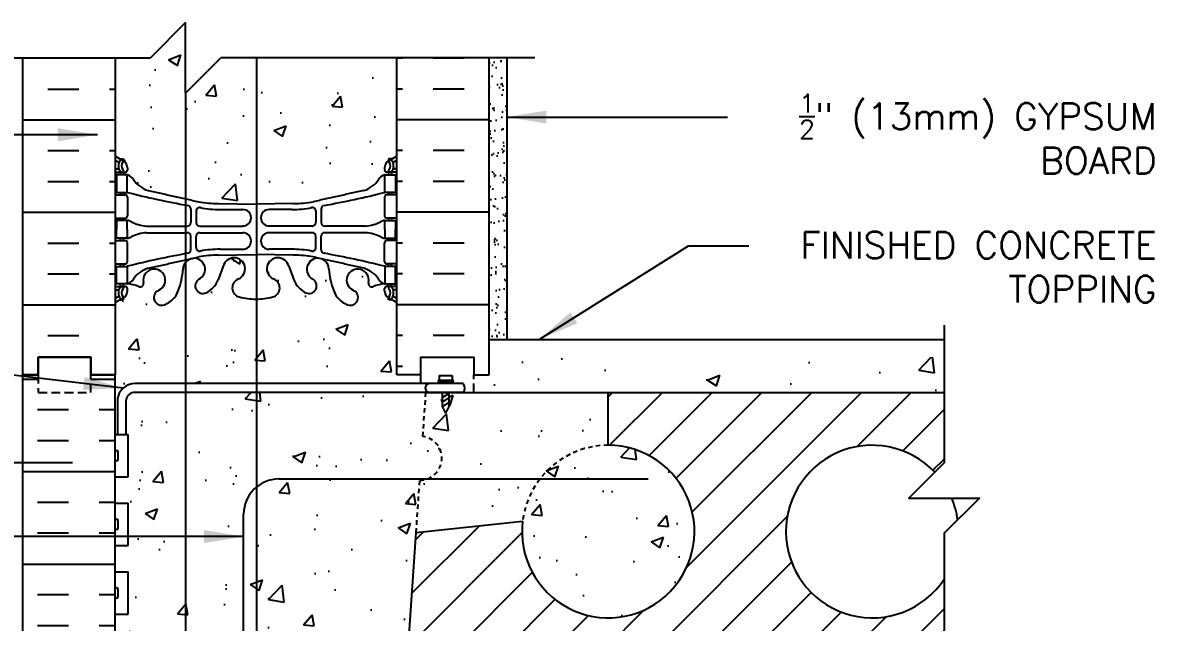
# Model space of a CAD drawing. Header units: inches. Extents: x 224.3 to 278.9, y 156 to 224.2.
# Drawn here: x 246.67 to 278.82, y 207.21 to 224.24 of the extents above; entities that cross this region are included whole.
import ezdxf

# ---------------------------------------------------------------- set-up
doc = ezdxf.new("R2010")
doc.units = ezdxf.units.IN
doc.header["$MEASUREMENT"] = 0
doc.linetypes.add('DASHED2', pattern=[0.375, 0.25, -0.125])
doc.linetypes.add('HIDDEN2', pattern=[0.1875, 0.125, -0.0625])
for name, color, linetype in [('HATCH', 12, 'Continuous'), ('Hidden2', 12, 'HIDDEN2'), ('line25', 2, 'Continuous'), ('LINE3', 3, 'Continuous'), ('LINE50', 5, 'Continuous'), ('LINE9', 9, 'Continuous'), ('TEXT', 4, 'Continuous'), ('Web_Edge', 9, 'Continuous')]:
    doc.layers.add(name, color=color, linetype=linetype)
doc.styles.add('DIM', font='romans.shx', dxfattribs={"width": 0.7})
doc.styles.add('ROMANS', font='romans.shx', dxfattribs={"height": 0.75})
doc.dimstyles.new('ext_12', dxfattribs={"dimscale": 12, "dimtxt": 0.09375, "dimasz": 0.09375, "dimexe": 0.09375, "dimexo": 0.0625, "dimgap": 0.0625, "dimtad": 1, "dimdec": 1, "dimzin": 3, "dimdsep": 46, "dimlunit": 4, "dimtxsty": 'DIM', "dimcen": 0.09, "dimdle": 0.09375, "dimclrt": 4, "dimadec": 0, "dimazin": 0, "dimtfac": 1, "dimtdec": 1, "dimtmove": 2, "dimatfit": 3, "dimfxl": 1, "dimfrac": 2, "dimtolj": 1, "dimtzin": 0, "dimarcsym": 0})
pattern_1 = [(50, (0, 0), (3.5863, -0.31376), [0.375, -4.125]), (355, (0, 0), (-0.693757, 3.76096), [0.3, -3.3]), (100.4514, (0.299, -0.026), (2.892544, 3.4472), [0.3187, -3.50571]), (46.1842, (0, 1), (5.336207, -0.827596), [0.5625, -6.1875]), (96.6356, (0.4447, 0.931), (4.67331, 4.87059), [0.47805, -5.25857]), (351.1842, (0, 1), (4.67331, 4.87059), [0.45, -4.95]), (21, (0.5, 0.75), (2.984535, -2.013094), [0.375, -4.125]), (326, (0.5, 0.75), (1.216577, 3.62575), [0.3, -3.3]), (71.4514, (0.7487, 0.5822), (4.201112, 1.612656), [0.3187, -3.50571]), (37.5, (0, 0), (0.0607993, 1.6644693), [0, -3.26, 0, -3.35, 0, -3.3125]), (7.5, (0, 0), (1.315348, 1.972059), [0, -1.91, 0, -3.185, 0, -1.2625]), (327.5, (-1.115, 0), (2.669112, -0.1127744), [0, -1.25, 0, -3.9, 0, -5.175]), (317.5, (-1.615, 0), (2.915931, 0.500525), [0, -1.625, 0, -2.59, 0, -3.675])]

msp = doc.modelspace()

# ---------------------------------------------------------------- hatches: boundary and pattern name
at = {"layer": 'HATCH'}
h = msp.add_hatch(dxfattribs=at)
h.set_pattern_fill('AR-CONC', color=256, scale=0.5)
h.set_pattern_definition(pattern_1)
edge = h.paths.add_edge_path()
edge.add_line((257.301, 220.468), (257.301, 223.242))
edge.add_line((257.301, 223.242), (252.301, 223.242))
edge.add_line((252.301, 223.242), (251.301, 222.242))
edge.add_line((251.301, 222.242), (251.301, 224.242))
edge.add_line((251.301, 224.242), (250.301, 223.242))
edge.add_line((250.301, 223.242), (249.301, 223.242))
edge.add_line((249.301, 223.242), (249.301, 220.468))
edge.add_arc((249.647, 220.829), 0.5, 226.2109, 246.4218)
edge.add_line((249.447, 220.371), (249.537, 220.371))
edge.add_line((249.537, 220.371), (249.537, 220.329))
edge.add_arc((249.397, 220.122), 0.25, 0, 55.9442, ccw=False)
edge.add_line((249.647, 220.122), (249.647, 220.055))
edge.add_arc((249.584, 220.055), 0.0625, -90, 0, ccw=False)
edge.add_line((249.584, 219.992), (249.537, 219.992))
edge.add_line((249.537, 219.992), (249.537, 219.922))
edge.add_line((249.537, 219.922), (249.642, 219.922))
edge.add_arc((249.519, 219.58), 0.364, 32.0424, 70.3387, ccw=False)
edge.add_arc((250.442, 220.191), 0.743, 214.228, 253.8107)
edge.add_spline(control_points=[(250.235, 219.477), (251.672, 219.156)], knot_values=[0, 0, 1, 1], degree=1, periodic=0)
edge.add_arc((252.229, 222.088), 2.984, 259.2546, 270.0995)
edge.add_line((252.234, 219.104), (253.301, 219.088))
edge.add_line((253.301, 219.088), (254.367, 219.104))
edge.add_arc((254.372, 222.088), 2.984, 269.9005, 280.7454)
edge.add_spline(control_points=[(254.929, 219.156), (256.366, 219.477)], knot_values=[0, 0, 1, 1], degree=1, periodic=0)
edge.add_arc((256.159, 220.191), 0.743, 286.1893, 325.772)
edge.add_arc((257.082, 219.58), 0.364, 109.6613, 147.9576, ccw=False)
edge.add_line((256.96, 219.922), (257.065, 219.922))
edge.add_line((257.065, 219.922), (257.065, 219.992))
edge.add_line((257.065, 219.992), (257.017, 219.992))
edge.add_arc((257.017, 220.055), 0.0625, 180, 270, ccw=False)
edge.add_line((256.955, 220.055), (256.955, 220.122))
edge.add_arc((257.205, 220.122), 0.25, 124.0558, 180, ccw=False)
edge.add_line((257.065, 220.329), (257.065, 220.371))
edge.add_line((257.065, 220.371), (257.155, 220.371))
edge.add_arc((256.955, 220.829), 0.5, 293.5782, 313.7891)
edge = h.paths.add_edge_path()
edge.add_arc((256.955, 189.654), 0.5, 46.2109, 66.4218)
edge.add_line((257.155, 190.112), (257.065, 190.112))
edge.add_line((257.065, 190.112), (257.065, 190.154))
edge.add_arc((257.205, 190.361), 0.25, 180, 235.9442, ccw=False)
edge.add_line((256.955, 190.361), (256.955, 190.428))
edge.add_arc((257.017, 190.428), 0.0625, 90, 180, ccw=False)
edge.add_line((257.017, 190.491), (257.065, 190.491))
edge.add_line((257.065, 190.491), (257.065, 190.561))
edge.add_line((257.065, 190.561), (256.96, 190.561))
edge.add_arc((257.082, 190.904), 0.364, 212.0424, 250.3387, ccw=False)
edge.add_arc((256.159, 190.292), 0.743, 34.228, 73.8107)
edge.add_spline(control_points=[(256.366, 191.006), (254.929, 191.327)], knot_values=[0, 0, 1, 1], degree=1, periodic=0)
edge.add_arc((254.372, 188.395), 2.984, 79.2546, 90.0995)
edge.add_line((254.367, 191.379), (253.301, 191.395))
edge.add_line((253.301, 191.395), (252.234, 191.379))
edge.add_arc((252.229, 188.395), 2.984, 89.9005, 100.7454)
edge.add_spline(control_points=[(251.672, 191.327), (250.235, 191.006)], knot_values=[0, 0, 1, 1], degree=1, periodic=0)
edge.add_arc((250.442, 190.292), 0.743, 106.1893, 145.772)
edge.add_arc((249.519, 190.904), 0.364, 289.6613, 327.9576, ccw=False)
edge.add_line((249.642, 190.561), (249.537, 190.561))
edge.add_line((249.537, 190.561), (249.537, 190.491))
edge.add_line((249.537, 190.491), (249.584, 190.491))
edge.add_arc((249.584, 190.428), 0.0625, 0, 90, ccw=False)
edge.add_line((249.647, 190.428), (249.647, 190.361))
edge.add_arc((249.397, 190.361), 0.25, 304.0558, 360, ccw=False)
edge.add_line((249.537, 190.154), (249.537, 190.112))
edge.add_line((249.537, 190.112), (249.447, 190.112))
edge.add_arc((249.647, 189.654), 0.5, 113.5782, 133.7891)
edge.add_line((249.301, 190.015), (249.301, 184.468))
edge.add_arc((249.647, 184.829), 0.5, 226.2109, 246.4218)
edge.add_line((249.447, 184.371), (249.537, 184.371))
edge.add_line((249.537, 184.371), (249.537, 184.329))
edge.add_arc((249.397, 184.122), 0.25, 0, 55.9442, ccw=False)
edge.add_line((249.647, 184.122), (249.647, 184.055))
edge.add_arc((249.584, 184.055), 0.0625, -90, 0, ccw=False)
edge.add_line((249.584, 183.992), (249.537, 183.992))
edge.add_line((249.537, 183.992), (249.537, 183.922))
edge.add_line((249.537, 183.922), (249.642, 183.922))
edge.add_arc((249.519, 183.58), 0.364, 32.0424, 70.3387, ccw=False)
edge.add_arc((250.442, 184.191), 0.743, 214.228, 253.8107)
edge.add_spline(control_points=[(250.235, 183.477), (251.672, 183.156)], knot_values=[0, 0, 1, 1], degree=1, periodic=0)
edge.add_arc((252.229, 186.088), 2.984, 259.2546, 270.0995)
edge.add_line((252.234, 183.104), (253.301, 183.088))
edge.add_line((253.301, 183.088), (254.367, 183.104))
edge.add_arc((254.372, 186.088), 2.984, 269.9005, 280.7454)
edge.add_spline(control_points=[(254.929, 183.156), (256.366, 183.477)], knot_values=[0, 0, 1, 1], degree=1, periodic=0)
edge.add_arc((256.159, 184.191), 0.743, 286.1893, 325.772)
edge.add_arc((257.082, 183.58), 0.364, 109.6613, 147.9576, ccw=False)
edge.add_line((256.96, 183.922), (257.065, 183.922))
edge.add_line((257.065, 183.922), (257.065, 183.992))
edge.add_line((257.065, 183.992), (257.017, 183.992))
edge.add_arc((257.017, 184.055), 0.0625, 180, 270, ccw=False)
edge.add_line((256.955, 184.055), (256.955, 184.122))
edge.add_arc((257.205, 184.122), 0.25, 124.0558, 180, ccw=False)
edge.add_line((257.065, 184.329), (257.065, 184.371))
edge.add_line((257.065, 184.371), (257.155, 184.371))
edge.add_arc((256.955, 184.829), 0.5, 293.5782, 313.7891)
edge.add_line((257.301, 184.468), (257.301, 190.015))
h = msp.add_hatch(dxfattribs=at)
h.set_pattern_fill('AR-SAND', color=256, scale=0.25, style=0)
h.set_pattern_definition([(37.5, (123.21122, -3.9729), (-0.01574834, 0.48170594), [0, -0.38, 0, -0.425, 0, -0.40625]), (7.5, (123.2112, -3.9729), (0.4424442, 0.7055365), [0, -0.205, 0, -0.3425, 0, -0.13125]), (327.5, (122.90372, -3.9729), (0.77853547, 0.00141476), [0, -0.125, 0, -0.45, 0, -0.5875]), (317.5, (122.9037, -3.9729), (0.7515317, 0.2194189), [0, -0.0625, 0, -0.295, 0, -0.3375])])
h.paths.add_polyline_path([(259.926, 215.242), (260.426, 215.242), (260.426, 223.242), (259.926, 223.242)])
h = msp.add_hatch(dxfattribs=at)
h.set_pattern_fill('AR-CONC', color=256, scale=0.5)
h.set_pattern_definition(pattern_1)
h.paths.add_polyline_path([(263.308, 212.242, 0.379205), (260.875, 210.087, 2.637096)])
h.paths.add_polyline_path([(263.308, 213.742), (258.784, 213.742), (258.784, 213.344), (258.691, 213.156), (258.597, 213.344), (258.597, 213.742), (258.129, 213.742), (258.042, 212.495, -0.932515), (257.955, 211.251), (257.851, 209.769), (260.875, 210.087, -0.379205), (263.308, 212.242)])
h.paths.add_polyline_path([(257.955, 211.251, 0.932515), (258.042, 212.495), (258.129, 213.742), (249.855, 213.742, 0.366745), (249.611, 213.531), (249.611, 212.547), (249.665, 212.547), (249.665, 211.347), (249.301, 211.347), (249.301, 210.597), (249.665, 210.597), (249.665, 209.397), (249.301, 209.397), (249.301, 208.647), (249.665, 208.647), (249.665, 207.447), (249.301, 207.447), (249.301, 206.697), (249.665, 206.697), (249.665, 205.815, -0.08702), (249.739, 205.742, -0.520567), (250.071, 205.742, -0.520567), (250.574, 205.742, -0.520567), (250.936, 205.742, -0.520567), (251.217, 205.701, -0.520567), (251.67, 205.701, -0.520567), (252.273, 205.701, -0.520567), (252.746, 205.701, -0.520567), (253.138, 205.701, -0.520567), (253.641, 205.701, -0.520567), (253.993, 205.701, -0.520567), (254.546, 205.701, -0.520567), (254.697, 205.701, -0.520567), (254.969, 205.701, -0.520567), (255.18, 205.742, -0.520567), (255.301, 205.742, -0.520567), (255.421, 205.742, -0.520567), (255.632, 205.701, -0.520567), (255.904, 205.701, -0.520567), (256.055, 205.701, -0.520567), (256.608, 205.701, -0.520567), (256.96, 205.701, -0.671574), (257.301, 205.742), (257.613, 205.742, -1), (257.613, 206.367), (257.851, 209.769)])
h.paths.add_polyline_path([(256.791, 204.929), (256.671, 205.129), (256.671, 205.242), (257.301, 205.242), (257.301, 205.742, 0.671574), (256.96, 205.701, 0.520567), (256.608, 205.701, 0.520567), (256.055, 205.701, 0.520567), (255.904, 205.701, 0.520567), (255.632, 205.701, 0.520567), (255.421, 205.742, 0.520567), (255.301, 205.742, 0.520567), (255.18, 205.742, 0.520567), (254.969, 205.701, 0.520567), (254.697, 205.701, 0.520567), (254.546, 205.701, 0.520567), (253.993, 205.701, 0.520567), (253.641, 205.701, 0.520567), (253.138, 205.701, 0.520567), (252.746, 205.701, 0.520567), (252.273, 205.701, 0.520567), (251.67, 205.701, 0.520567), (251.217, 205.701, 0.520567), (250.936, 205.742, 0.520567), (250.574, 205.742, 0.520567), (250.071, 205.742, 0.520567), (249.739, 205.742, 0.08702), (249.665, 205.815), (249.665, 205.617), (249.301, 205.617), (249.301, 205.242), (249.931, 205.242), (249.931, 205.129), (249.811, 204.929), (249.811, 203.46, 0.268156), (249.972, 203.312), (256.629, 203.312, 0.268138), (256.791, 203.46)])
h.paths.add_polyline_path([(257.301, 197.001), (257.222, 196.759, -0.725737), (257.116, 196.74), (257.067, 196.89), (256.941, 196.89, -0.414214), (256.891, 196.94), (256.891, 196.97), (256.791, 196.97), (256.791, 198.572, -0.380392), (256.498, 198.867, 2.087231), (256.064, 198.642, -1), (255.9, 198.234, -0.227838), (255.496, 198.658, -0.06598), (255.371, 199.267, 1.629604), (254.9, 198.965, -1.059167), (254.694, 198.584, -0.16372), (254.372, 198.937), (254.229, 199.324, 1.612474), (253.798, 198.965, -0.734872), (253.775, 198.454, -0.068475), (253.301, 198.392, -0.068475), (252.826, 198.454, -0.734872), (252.803, 198.965, 1.612474), (252.372, 199.324), (252.229, 198.937, -0.16372), (251.907, 198.584, -1.059167), (251.701, 198.965, 1.629604), (251.23, 199.267, -0.06598), (251.105, 198.658, -0.227838), (250.701, 198.234, -1), (250.537, 198.642, 2.087231), (250.104, 198.867, -0.380397), (249.811, 198.572), (249.811, 196.97), (249.711, 196.97), (249.711, 196.94, -0.414214), (249.661, 196.89), (249.534, 196.89), (249.492, 196.759, -0.725737), (249.386, 196.74), (249.301, 197.001), (249.301, 196.242), (249.301, 194.207, 0.088416), (249.447, 194.11), (249.537, 194.11), (249.537, 194.068, -0.249069), (249.647, 193.861), (249.647, 193.793, -0.414214), (249.584, 193.731), (249.537, 193.731), (249.537, 193.661), (249.642, 193.661, 0.085348), (249.971, 193.736, -0.669601), (250.104, 193.616, 2.087231), (250.537, 193.841, -1), (250.701, 194.25, -0.227838), (251.105, 193.825, -0.06598), (251.23, 193.217, 1.629604), (251.701, 193.518, -1.059167), (251.907, 193.9, -0.16372), (252.229, 193.546), (252.372, 193.159, 1.612474), (252.803, 193.518, -0.734872), (252.826, 194.029, -0.068475), (253.301, 194.092, -0.068475), (253.775, 194.029, -0.734872), (253.798, 193.518, 1.612474), (254.229, 193.159), (254.372, 193.546, -0.16372), (254.694, 193.9, -1.059167), (254.9, 193.518, 1.629604), (255.371, 193.217, -0.06598), (255.496, 193.825, -0.227838), (255.9, 194.25, -1), (256.064, 193.841, 2.087231), (256.498, 193.616, -0.669601), (256.63, 193.736, 0.085348), (256.96, 193.661), (257.065, 193.661), (257.065, 193.731), (257.017, 193.731, -0.414214), (256.955, 193.793), (256.955, 193.861, -0.249069), (257.065, 194.068), (257.065, 194.11), (257.155, 194.11, 0.088416), (257.301, 194.207)])
h.paths.add_polyline_path([(253.224, 201.909), (253.224, 202.75, 0.225652), (252.849, 203.125), (250.186, 203.125, 0.225652), (249.811, 202.75), (249.811, 201.909, 0.225652), (250.186, 201.534), (252.849, 201.534, 0.225652)])
h.paths.add_polyline_path([(253.224, 200.968, 0.225652), (252.849, 201.343), (250.186, 201.343, 0.225652), (249.811, 200.968), (249.811, 200.128, 0.225652), (250.186, 199.753), (252.849, 199.753, 0.225652), (253.224, 200.128)])
h.paths.add_polyline_path([(256.791, 200.968, 0.225652), (256.416, 201.343), (253.752, 201.343, 0.225652), (253.377, 200.968), (253.377, 200.128, 0.225652), (253.752, 199.753), (256.416, 199.753, 0.225652), (256.791, 200.128)])
h.paths.add_polyline_path([(256.791, 202.75, 0.225652), (256.416, 203.125), (253.752, 203.125, 0.225652), (253.377, 202.75), (253.377, 201.909, 0.225652), (253.752, 201.534), (256.416, 201.534, 0.225652), (256.791, 201.909)])
h.paths.add_polyline_path([(255.496, 180.658, -0.06598), (255.371, 181.267, 1.629604), (254.9, 180.965, -1.059167), (254.694, 180.584, -0.16372), (254.372, 180.937), (254.229, 181.324, 1.612474), (253.798, 180.965, -0.734872), (253.775, 180.454, -0.068475), (253.301, 180.392, -0.068475), (252.826, 180.454, -0.734872), (252.803, 180.965, 1.612474), (252.372, 181.324), (252.229, 180.937, -0.16372), (251.907, 180.584, -1.059167), (251.701, 180.965, 1.629604), (251.23, 181.267, -0.06598), (251.105, 180.658, -0.227838), (250.701, 180.234, -1), (250.537, 180.642, 2.087231), (250.104, 180.867, -0.669601), (249.971, 180.747, 0.085348), (249.642, 180.822), (249.537, 180.822), (249.537, 180.752), (249.584, 180.752, -0.414214), (249.647, 180.69), (249.647, 180.622, -0.249069), (249.537, 180.415), (249.537, 180.373), (249.447, 180.373, 0.088416), (249.301, 180.276), (249.301, 178.242), (250.301, 178.242), (251.301, 179.242), (251.301, 177.242), (252.301, 178.242), (257.301, 178.242), (257.301, 180.276, 0.088416), (257.155, 180.373), (257.065, 180.373), (257.065, 180.415, -0.249069), (256.955, 180.622), (256.955, 180.69, -0.414214), (257.017, 180.752), (257.065, 180.752), (257.065, 180.822), (256.96, 180.822, 0.085348), (256.63, 180.747, -0.669601), (256.498, 180.867, 2.087231), (256.064, 180.642, -1), (255.9, 180.234, -0.227838)])
h.paths.add_polyline_path([(257.301, 216.276, 0.088416), (257.155, 216.373), (257.065, 216.373), (257.065, 216.415, -0.249069), (256.955, 216.622), (256.955, 216.69, -0.414214), (257.017, 216.752), (257.065, 216.752), (257.065, 216.822), (256.96, 216.822, 0.085348), (256.63, 216.747, -0.669601), (256.498, 216.867, 2.087231), (256.064, 216.642, -1), (255.9, 216.234, -0.227838), (255.496, 216.658, -0.06598), (255.371, 217.267, 1.629604), (254.9, 216.965, -1.059167), (254.694, 216.584, -0.16372), (254.372, 216.937), (254.229, 217.324, 1.612474), (253.798, 216.965, -0.734872), (253.775, 216.454, -0.068475), (253.301, 216.392, -0.068475), (252.826, 216.454, -0.734872), (252.803, 216.965, 1.612474), (252.372, 217.324), (252.229, 216.937, -0.16372), (251.907, 216.584, -1.059167), (251.701, 216.965, 1.629604), (251.23, 217.267, -0.06598), (251.105, 216.658, -0.227838), (250.701, 216.234, -1), (250.537, 216.642, 2.087231), (250.104, 216.867, -0.669601), (249.971, 216.747, 0.085348), (249.642, 216.822), (249.537, 216.822), (249.537, 216.752), (249.584, 216.752, -0.414214), (249.647, 216.69), (249.647, 216.622, -0.249069), (249.537, 216.415), (249.537, 216.373), (249.447, 216.373, 0.088416), (249.301, 216.276), (249.301, 214.242), (249.301, 212.547), (249.362, 212.547), (249.362, 213.548, -0.379481), (249.854, 213.992), (257.988, 213.992), (257.988, 214.242), (257.301, 214.242)])
h = msp.add_hatch(dxfattribs=at)
h.set_pattern_fill('AR-CONC', color=256, scale=0.5, style=0)
h.set_pattern_definition([(50, (123.2112, 7.053), (3.5863, -0.31376), [0.375, -4.125]), (355, (123.2112, 7.053), (-0.693757, 3.76096), [0.3, -3.3]), (100.4514, (123.51, 7.027), (2.892547, 3.4472), [0.3187, -3.50571]), (46.1842, (123.2112, 8.053), (5.336205, -0.827595), [0.5625, -6.1875]), (96.6356, (123.656, 7.984), (4.67331, 4.87059), [0.47805, -5.25856]), (351.1842, (123.211, 8.053), (4.67331, 4.87059), [0.45, -4.95]), (21, (123.7112, 7.803), (2.984535, -2.013094), [0.375, -4.125]), (326, (123.7112, 7.803), (1.216577, 3.62575), [0.3, -3.3]), (71.4514, (123.96, 7.6354), (4.201113, 1.612652), [0.3187, -3.50571]), (37.5, (123.2112, 7.0531), (0.060799, 1.664469), [0, -3.26, 0, -3.35, 0, -3.3125]), (7.5, (123.2112, 7.0531), (1.315348, 1.972059), [0, -1.91, 0, -3.185, 0, -1.2625]), (327.5, (122.0962, 7.0531), (2.669112, -0.1127744), [0, -1.25, 0, -3.9, 0, -5.175]), (317.5, (121.5962, 7.0531), (2.91593, 0.500525), [0, -1.625, 0, -2.59, 0, -3.675])])
h.paths.add_polyline_path([(259.926, 214.742), (259.926, 213.742), (272.851, 213.742), (272.851, 214.742)])
h = msp.add_hatch(dxfattribs=at)
h.set_pattern_fill('INSUL', color=256, scale=7, angle=180, style=0)
h.set_pattern_definition([(180, (256.7176, 195.7415), (-3e-16, -2.625), []), (180, (256.7176, 194.8665), (-3e-16, -2.625), [0.875, -0.875]), (180, (256.7176, 193.9915), (-3e-16, -2.625), [0.875, -0.875])])
h.paths.add_polyline_path([(246.676, 196.242), (247.113, 196.242), (247.113, 196.742), (248.613, 196.742), (248.613, 196.242), (249.301, 196.242), (249.301, 214.242), (249.051, 214.242), (248.613, 214.242), (248.613, 213.742), (247.113, 213.742), (247.113, 214.242), (246.676, 214.242)])
h = msp.add_hatch(dxfattribs=at)
h.set_pattern_fill('ANSI31', color=256, scale=8, style=0)
h.set_pattern_definition([(45, (123.2112, 7.0531), (-0.7071068, 0.7071068), [])])
h.paths.add_polyline_path([(272.586, 211.477), (272.851, 211.742), (272.851, 213.742), (263.308, 213.742), (263.308, 212.242, -2.637096), (260.875, 210.087), (257.851, 209.769), (257.85, 209.762), (257.613, 206.367, 1), (257.613, 205.742), (272.844, 205.742), (272.849, 208.436, -2.861697)])

# ---------------------------------------------------------------- linework, layer by layer
for p, q in [((257.462, 223.232), (257.301, 223.232)), ((259.212, 223.232), (258.337, 223.232)), ((247.389, 222.357), (248.264, 222.357)), ((249.139, 222.357), (249.301, 222.357)), ((257.462, 222.357), (257.301, 222.357)), ((259.212, 222.357), (258.337, 222.357)), ((246.676, 221.482), (249.301, 221.482)), ((259.926, 221.482), (257.301, 221.482)), ((247.389, 220.607), (248.264, 220.607)), ((249.139, 220.607), (249.301, 220.607)), ((257.462, 220.607), (257.301, 220.607)), ((259.212, 220.607), (258.337, 220.607)), ((247.389, 219.732), (248.264, 219.732)), ((249.139, 219.732), (249.301, 219.732)), ((257.462, 219.732), (257.301, 219.732)), ((259.212, 219.732), (258.337, 219.732)), ((246.676, 218.857), (249.301, 218.857)), ((259.926, 218.857), (257.301, 218.857)), ((247.389, 217.982), (248.264, 217.982)), ((249.139, 217.982), (249.301, 217.982)), ((257.462, 217.982), (257.301, 217.982)), ((259.212, 217.982), (258.337, 217.982)), ((247.389, 217.107), (248.264, 217.107)), ((249.139, 217.107), (249.301, 217.107)), ((257.462, 217.107), (257.301, 217.107)), ((259.212, 217.107), (258.337, 217.107)), ((246.676, 216.232), (249.301, 216.232)), ((259.926, 216.232), (257.301, 216.232)), ((247.389, 215.357), (248.264, 215.357)), ((257.462, 215.357), (257.301, 215.357)), ((259.212, 215.357), (258.337, 215.357)), ((257.462, 214.482), (257.301, 214.482))]:
    msp.add_line(p, q, dxfattribs=at)
at = {"layer": 'Hidden2'}
for p, q in [((258.042, 212.495), (258.129, 213.742)), ((257.85, 209.762), (257.955, 211.251))]:
    msp.add_line(p, q, dxfattribs=at)
for centre, radius, start, end in [((257.955, 211.876), 0.625, 270, 82), ((263.308, 209.791), 2.45, 90, 173.0679)]:
    msp.add_arc(centre, radius, start, end, dxfattribs=at)
at = {"layer": 'line25'}
for p, q in [((249.301, 223.242), (249.301, 214.242)), ((257.301, 214.242), (257.301, 223.242)), ((249.301, 196.242), (249.301, 214.242)), ((258.129, 213.742), (272.844, 213.742)), ((263.308, 212.242), (263.308, 213.742)), ((249.301, 212.547), (249.665, 212.547)), ((249.665, 211.347), (249.665, 212.547)), ((249.301, 211.347), (249.665, 211.347)), ((249.301, 210.597), (249.665, 210.597)), ((249.665, 209.397), (249.665, 210.597)), ((257.851, 209.769), (260.875, 210.087)), ((257.613, 206.367), (257.851, 209.769)), ((249.301, 209.397), (249.665, 209.397)), ((249.301, 208.647), (249.665, 208.647)), ((249.665, 207.447), (249.665, 208.647)), ((249.301, 207.447), (249.665, 207.447))]:
    msp.add_line(p, q, dxfattribs=at)
for centre, start, end in [((263.308, 209.791), 173.0679, 90), ((270.808, 209.791), 43.4596, 326.4132), ((270.808, 209.791), 7.8405, 22.8198)]:
    msp.add_arc(centre, 2.45, start, end, dxfattribs=at)
at = {"layer": 'LINE3'}
for p, q in [((253.312, 223.242), (253.312, 205.735)), ((251.301, 222.242), (251.301, 184.252)), ((253.95, 211.284), (264.443, 211.284)), ((252.95, 198.206), (252.95, 210.284))]:
    msp.add_line(p, q, dxfattribs=at)
msp.add_arc((253.95, 210.284), 1, 90, 180, dxfattribs=at)
at = {"layer": 'LINE50'}
for p, q in [((246.676, 214.242), (246.676, 223.242)), ((259.926, 214.242), (259.926, 223.242)), ((257.988, 214.242), (257.301, 214.242)), ((258.718, 214.242), (258.718, 214.242))]:
    msp.add_line(p, q, dxfattribs=at)
for points in [[(247.113, 196.242), (246.676, 196.242), (246.676, 214.242), (247.113, 214.242), (247.113, 214.742), (248.613, 214.742), (248.613, 214.242), (249.051, 214.242), (249.301, 214.242)], [(249.301, 214.242), (248.613, 214.242), (248.613, 214.742), (247.113, 214.742), (247.113, 214.242), (246.676, 214.242)], [(257.988, 214.242), (257.988, 214.742), (259.488, 214.742), (259.488, 214.242), (259.926, 214.242)]]:
    msp.add_lwpolyline(points, dxfattribs=at)
at = {"layer": 'LINE9'}
for p, q in [((251.301, 224.242), (250.301, 223.242)), ((251.301, 222.242), (251.301, 224.242)), ((241.375, 223.242), (250.301, 223.242)), ((251.301, 222.242), (252.301, 223.242)), ((261.226, 223.242), (252.301, 223.242)), ((260.426, 223.242), (260.426, 215.242)), ((259.928, 215.242), (272.844, 215.242)), ((258.503, 214.219), (258.503, 214.094)), ((258.503, 214.219), (258.878, 214.219)), ((258.878, 214.219), (258.878, 214.094)), ((259.187, 213.992), (249.854, 213.992)), ((258.503, 214.094), (258.878, 214.094)), ((258.503, 214.032), (258.878, 214.032)), ((258.503, 214.032), (258.878, 214.032)), ((258.597, 213.992), (258.597, 214.032)), ((258.784, 213.992), (258.784, 214.032)), ((249.362, 213.548), (249.362, 212.547)), ((249.611, 212.547), (249.611, 213.531)), ((259.189, 213.742), (249.855, 213.742)), ((258.583, 213.727), (258.609, 213.742)), ((258.583, 213.593), (258.801, 213.72)), ((258.583, 213.468), (258.801, 213.595)), ((258.597, 213.344), (258.597, 213.742)), ((258.784, 213.344), (258.784, 213.742)), ((258.583, 213.336), (258.801, 213.462)), ((258.691, 213.156), (258.597, 213.344)), ((258.691, 213.156), (258.784, 213.344)), ((249.301, 211.837), (249.301, 212.057)), ((249.301, 212.002), (249.301, 212.002)), ((249.301, 211.892), (249.301, 211.892)), ((249.341, 212.097), (249.341, 212.097)), ((249.381, 211.837), (249.381, 212.057)), ((246.083, 211.75), (248.083, 211.75)), ((249.341, 211.797), (249.341, 211.797)), ((249.301, 209.887), (249.301, 210.107)), ((249.301, 210.052), (249.301, 210.052)), ((249.341, 210.147), (249.341, 210.147)), ((249.381, 209.887), (249.381, 210.107)), ((249.301, 209.942), (249.301, 209.942)), ((249.341, 209.847), (249.341, 209.847)), ((249.301, 207.937), (249.301, 208.157)), ((249.301, 208.102), (249.301, 208.102)), ((249.341, 208.197), (249.341, 208.197)), ((249.381, 207.937), (249.381, 208.157)), ((249.301, 207.992), (249.301, 207.992)), ((249.341, 207.897), (249.341, 207.897))]:
    msp.add_line(p, q, dxfattribs=at)
at = {"layer": 'LINE9', "linetype": 'DASHED2'}
msp.add_line((259.189, 213.742), (259.488, 213.742), dxfattribs=at)
at = {"layer": 'LINE9'}
msp.add_lwpolyline([(272.851, 215.648), (272.851, 211.742), (271.851, 210.742), (272.851, 210.742), (273.851, 210.742), (272.851, 209.742), (272.842, 204.242)], dxfattribs=at)
at = {"layer": 'LINE9', "linetype": 'DASHED2'}
for points in [[(247.113, 214.242), (247.113, 214.242), (247.113, 213.742), (248.613, 213.742), (248.613, 214.242), (248.613, 214.242)], [(257.988, 213.992), (257.988, 214.242)], [(259.488, 213.742), (259.488, 214.242)], [(257.988, 213.992), (257.988, 214.047)]]:
    msp.add_lwpolyline(points, dxfattribs=at)
at = {"layer": 'LINE9'}
for centre, radius, start, end in [((249.858, 213.492), 0.499, 89.3543, 173.5794), ((258.235, 213.867), 0.125, 89.3947, 270.6053), ((258.503, 214.063), 0.0312, 90, 270), ((258.878, 214.063), 0.0312, 270, 90), ((259.05, 213.866), 0.186, 318.1805, 42.6425), ((249.858, 213.492), 0.249, 89.3543, 171.2068), ((249.341, 212.057), 0.04, 90, 180), ((249.341, 212.057), 0.04, 360, 90), ((249.341, 211.837), 0.04, 180, 270), ((249.341, 211.837), 0.04, 270, 0), ((249.341, 210.107), 0.04, 90, 180), ((249.341, 210.107), 0.04, 360, 90), ((249.341, 209.887), 0.04, 180, 270), ((249.341, 209.887), 0.04, 270, 0), ((249.341, 208.157), 0.04, 90, 180), ((249.341, 208.157), 0.04, 360, 90), ((249.341, 207.937), 0.04, 180, 270), ((249.341, 207.937), 0.04, 270, 0)]:
    msp.add_arc(centre, radius, start, end, dxfattribs=at)
at = {"layer": 'Web_Edge'}
for p, q in [((249.447, 220.371), (249.537, 220.371)), ((249.537, 220.371), (249.537, 220.329)), ((257.155, 220.371), (257.065, 220.371)), ((257.065, 220.371), (257.065, 220.329)), ((249.301, 220.092), (249.378, 220.092)), ((249.301, 219.992), (249.584, 219.992)), ((249.447, 219.992), (249.447, 219.922)), ((249.537, 219.992), (249.537, 219.922)), ((249.647, 220.122), (249.647, 220.055)), ((256.955, 220.122), (256.955, 220.055)), ((257.301, 219.992), (257.017, 219.992)), ((257.065, 219.992), (257.065, 219.922)), ((257.155, 219.992), (257.155, 219.922)), ((257.301, 220.092), (257.223, 220.092)), ((249.301, 219.352), (249.584, 219.352)), ((249.447, 219.422), (249.447, 219.352)), ((249.537, 219.422), (249.537, 219.352)), ((249.647, 219.29), (249.647, 218.755)), ((256.955, 219.29), (256.955, 218.755)), ((257.301, 219.352), (257.017, 219.352)), ((257.065, 219.422), (257.065, 219.352)), ((257.155, 219.422), (257.155, 219.352)), ((252.234, 219.104), (253.301, 219.088)), ((254.367, 219.104), (253.301, 219.088)), ((249.301, 218.692), (249.584, 218.692)), ((249.447, 218.692), (249.447, 218.622)), ((249.537, 218.692), (249.537, 218.622)), ((251.449, 218.952), (251.449, 218.567)), ((251.601, 218.89), (251.601, 218.567)), ((252.281, 218.936), (252.928, 218.936)), ((254.32, 218.936), (253.673, 218.936)), ((255, 218.89), (255, 218.567)), ((255.152, 218.952), (255.152, 218.567)), ((257.301, 218.692), (257.017, 218.692)), ((257.065, 218.692), (257.065, 218.622)), ((257.155, 218.692), (257.155, 218.622)), ((250.194, 218.467), (251.349, 218.467)), ((251.701, 218.467), (252.928, 218.467)), ((254.9, 218.467), (253.673, 218.467)), ((256.407, 218.467), (255.252, 218.467)), ((249.301, 218.052), (249.584, 218.052)), ((249.447, 218.052), (249.447, 218.122)), ((249.537, 218.052), (249.537, 218.122)), ((250.194, 218.278), (251.349, 218.277)), ((251.449, 217.792), (251.449, 218.177)), ((251.601, 217.854), (251.601, 218.177)), ((251.701, 218.277), (252.928, 218.277)), ((254.9, 218.277), (253.673, 218.277)), ((255, 217.854), (255, 218.177)), ((255.152, 217.792), (255.152, 218.177)), ((256.407, 218.278), (255.252, 218.277)), ((257.301, 218.052), (257.017, 218.052)), ((257.065, 218.052), (257.065, 218.122)), ((257.155, 218.052), (257.155, 218.122)), ((249.647, 217.455), (249.647, 217.99)), ((252.281, 217.808), (252.928, 217.808)), ((254.32, 217.808), (253.673, 217.808)), ((256.955, 217.455), (256.955, 217.99)), ((249.301, 217.392), (249.584, 217.392)), ((249.447, 217.322), (249.447, 217.392)), ((249.537, 217.322), (249.537, 217.392)), ((252.234, 217.64), (253.301, 217.656)), ((254.367, 217.64), (253.301, 217.656)), ((257.301, 217.392), (257.017, 217.392)), ((257.065, 217.322), (257.065, 217.392)), ((257.155, 217.322), (257.155, 217.392)), ((252.372, 217.324), (252.229, 216.937)), ((254.229, 217.324), (254.372, 216.937)), ((249.301, 216.752), (249.584, 216.752)), ((249.447, 216.752), (249.447, 216.822)), ((249.537, 216.752), (249.537, 216.822)), ((257.301, 216.752), (257.017, 216.752)), ((257.065, 216.752), (257.065, 216.822)), ((257.155, 216.752), (257.155, 216.822)), ((249.301, 216.652), (249.378, 216.652)), ((249.537, 216.373), (249.537, 216.415)), ((249.647, 216.622), (249.647, 216.69)), ((256.955, 216.622), (256.955, 216.69)), ((257.065, 216.373), (257.065, 216.415)), ((257.301, 216.652), (257.223, 216.652)), ((249.447, 216.373), (249.537, 216.373)), ((257.155, 216.373), (257.065, 216.373))]:
    msp.add_line(p, q, dxfattribs=at)
for points in [[(249.342, 219.422), (249.642, 219.422), (249.642, 219.922), (249.342, 219.922)], [(257.26, 219.422), (256.96, 219.422), (256.96, 219.922), (257.26, 219.922)], [(249.342, 217.322), (249.642, 217.322), (249.642, 216.822), (249.342, 216.822)], [(257.26, 217.322), (256.96, 217.322), (256.96, 216.822), (257.26, 216.822)]]:
    msp.add_lwpolyline(points, close=True, dxfattribs=at)
for points in [[(249.642, 218.372), (249.642, 218.622), (249.342, 218.622), (249.342, 218.372)], [(249.642, 218.372), (249.642, 218.122), (249.342, 218.122), (249.342, 218.372)], [(256.96, 218.372), (256.96, 218.622), (257.26, 218.622), (257.26, 218.372)], [(256.96, 218.372), (256.96, 218.122), (257.26, 218.122), (257.26, 218.372)]]:
    msp.add_lwpolyline(points, dxfattribs=at)
for centre, radius, start, end in [((249.647, 220.829), 0.5, 226.2109, 250.5288), ((249.647, 220.829), 0.6, 234.7832, 245.0748), ((249.64, 220.177), 0.25, 140.1145, 222.4609), ((249.384, 220.266), 0.021, 343.464, 63.9957), ((249.482, 220.308), 0.045, 321.448, 139.1879), ((249.397, 220.122), 0.25, 0, 70.5288), ((249.64, 220.177), 0.16, 140.0001, 222.4609), ((257.205, 220.122), 0.25, 109.4712, 180), ((257.119, 220.308), 0.045, 40.8121, 218.552), ((256.961, 220.177), 0.16, 317.5391, 39.9999), ((256.955, 220.829), 0.5, 289.4712, 313.7891), ((256.961, 220.177), 0.25, 317.5391, 39.8855), ((257.217, 220.266), 0.021, 116.0043, 196.536), ((256.955, 220.829), 0.6, 294.9252, 305.2168), ((249.379, 220.112), 0.0196, 269.4032, 15.4901), ((249.489, 220.038), 0.045, 222.4609, 42.4609), ((249.584, 220.055), 0.0625, 270, 0), ((257.017, 220.055), 0.0625, 180, 270), ((257.112, 220.038), 0.045, 137.5391, 317.5391), ((257.222, 220.112), 0.0196, 164.5099, 270.5968), ((249.519, 219.58), 0.364, 34.9775, 70.3387), ((250.442, 220.191), 0.743, 212.7919, 253.8107), ((256.159, 220.191), 0.743, 286.1893, 327.2081), ((257.082, 219.58), 0.364, 109.6613, 145.0225), ((249.584, 219.29), 0.0625, 0, 90), ((256.45, 246.842), 28.253, 256.0552, 259.6343), ((250.151, 246.842), 28.253, 280.3657, 283.9448), ((257.017, 219.29), 0.0625, 90, 180), ((251.349, 218.952), 0.1, 360, 79.6343), ((251.701, 218.89), 0.1, 79.2546, 180), ((252.229, 222.088), 2.984, 259.2546, 270.0995), ((252.276, 221.92), 2.984, 259.2546, 270.0995), ((254.325, 221.92), 2.984, 269.9005, 280.7454), ((254.372, 222.088), 2.984, 269.9005, 280.7454), ((254.9, 218.89), 0.1, 0, 100.7454), ((255.252, 218.952), 0.1, 100.3657, 180), ((249.584, 218.755), 0.0625, 270, 0), ((252.928, 218.702), 0.234, 270, 90), ((253.673, 218.702), 0.234, 90, 270), ((257.017, 218.755), 0.0625, 180, 270), ((249.637, 218.403), 0.219, 60.4937, 88.92), ((250.279, 219.623), 1.16, 242.5844, 265.8032), ((251.349, 218.567), 0.1, 270.0388, 360), ((251.701, 218.567), 0.1, 180, 270), ((254.9, 218.567), 0.1, 270, 0), ((255.252, 218.567), 0.1, 180, 269.9612), ((256.322, 219.623), 1.16, 274.1968, 297.4156), ((256.964, 218.403), 0.219, 91.08, 119.5063), ((249.584, 217.99), 0.0625, 0, 90), ((249.637, 218.341), 0.219, 271.08, 299.5063), ((250.279, 217.121), 1.16, 94.1968, 117.4156), ((251.349, 218.177), 0.1, 0, 89.9612), ((251.701, 218.177), 0.1, 90, 180), ((252.928, 218.042), 0.234, 270, 90), ((253.673, 218.042), 0.234, 90, 270), ((254.9, 218.177), 0.1, 0, 90), ((255.252, 218.177), 0.1, 90.0388, 180), ((256.322, 217.121), 1.16, 62.5844, 85.8032), ((256.964, 218.341), 0.219, 240.4937, 268.92), ((257.017, 217.99), 0.0625, 90, 180), ((256.45, 189.902), 28.253, 100.3657, 103.9448), ((251.349, 217.792), 0.1, 280.3657, 0), ((251.701, 217.854), 0.1, 180, 280.7454), ((252.276, 214.824), 2.984, 89.9005, 100.7454), ((254.325, 214.824), 2.984, 79.2546, 90.0995), ((254.9, 217.854), 0.1, 259.2546, 0), ((255.252, 217.792), 0.1, 180, 259.6343), ((250.151, 189.902), 28.253, 76.0552, 79.6343), ((249.584, 217.455), 0.0625, 270, 0), ((251.542, 217.236), 0.314, 296.0652, 177.2643), ((252.229, 214.656), 2.984, 89.9005, 100.7454), ((252.677, 217.251), 0.314, 293.8084, 166.5854), ((253.924, 217.251), 0.314, 13.4146, 246.1916), ((254.372, 214.656), 2.984, 79.2546, 90.0995), ((255.059, 217.236), 0.314, 2.7357, 243.9348), ((257.017, 217.455), 0.0625, 180, 270), ((250.442, 216.553), 0.743, 106.1893, 147.2081), ((250.411, 216.929), 0.314, 293.8084, 191.4114), ((248.871, 217.432), 2.365, 339.9985, 355.6105), ((257.73, 217.432), 2.365, 184.3895, 200.0015), ((256.19, 216.929), 0.314, 348.5886, 246.1916), ((256.159, 216.553), 0.743, 32.7919, 73.8107), ((249.64, 216.568), 0.25, 137.5391, 219.8855), ((249.489, 216.706), 0.045, 317.5391, 137.5391), ((249.584, 216.69), 0.0625, 360, 90), ((249.519, 217.165), 0.364, 289.6613, 325.0225), ((249.587, 215.826), 0.997, 66.8533, 86.8462), ((250.012, 216.834), 0.0968, 249.5669, 19.8449), ((251.793, 216.769), 0.217, 121.463, 294.4736), ((251.542, 217.239), 0.75, 297.0295, 336.3062), ((252.895, 216.713), 0.268, 109.9662, 255.2108), ((253.706, 216.713), 0.268, 284.7892, 70.0338), ((255.059, 217.239), 0.75, 203.6938, 242.9705), ((254.808, 216.769), 0.217, 245.5264, 58.537), ((256.589, 216.834), 0.0968, 160.1551, 290.4331), ((257.014, 215.826), 0.997, 93.1538, 113.1467), ((257.082, 217.165), 0.364, 214.9775, 250.3387), ((257.017, 216.69), 0.0625, 90, 180), ((257.112, 216.706), 0.045, 42.4609, 222.4609), ((256.961, 216.568), 0.25, 320.1145, 42.4609), ((249.647, 215.915), 0.6, 114.9252, 125.2168), ((249.379, 216.633), 0.0196, 344.5099, 90.5968), ((249.384, 216.478), 0.021, 296.0043, 16.536), ((249.482, 216.437), 0.045, 220.8121, 38.552), ((249.64, 216.568), 0.16, 137.5391, 219.9999), ((249.397, 216.622), 0.25, 289.4712, 360), ((250.619, 216.438), 0.22, 111.8037, 291.8037), ((250.462, 216.867), 0.677, 290.6803, 338.8761), ((253.289, 218.146), 1.754, 254.7082, 270.3771), ((253.312, 218.146), 1.754, 269.6229, 285.2918), ((256.139, 216.867), 0.677, 201.1239, 249.3197), ((255.982, 216.438), 0.22, 248.1963, 68.1963), ((257.205, 216.622), 0.25, 180, 250.5288), ((257.119, 216.437), 0.045, 141.448, 319.1879), ((256.961, 216.568), 0.16, 320.0001, 42.4609), ((257.217, 216.478), 0.021, 163.464, 243.9957), ((257.222, 216.633), 0.0196, 89.4032, 195.4901), ((256.955, 215.915), 0.6, 54.7832, 65.0748), ((249.647, 215.915), 0.5, 109.4712, 133.7891), ((256.955, 215.915), 0.5, 46.2109, 70.5288)]:
    msp.add_arc(centre, radius, start, end, dxfattribs=at)
for points in [[(250.235, 219.477), (251.672, 219.156)], [(256.366, 219.477), (254.929, 219.156)], [(250.235, 217.268), (251.672, 217.588)], [(256.366, 217.268), (254.929, 217.588)]]:
    msp.add_open_spline(points, degree=1, dxfattribs=at)

# ---------------------------------------------------------------- texts
at = {"layer": 'TEXT', "char_height": 0.75, "width": 12.99266, "attachment_point": 6, "style": 'ROMANS'}
for s, insert in [('\\A1;{\\H0.7x;\\S1/2;}" (13mm) GYPSUM BOARD', (278.888, 221.081)), ('\\A1;FINISHED CONCRETE TOPPING', (278.888, 217.298))]:
    msp.add_mtext(s, dxfattribs=dict(at, insert=insert))

# ---------------------------------------------------------------- leaders
at = {"layer": 'TEXT'}
for points in [[(260.426, 221.561), (266.692, 221.561)], [(261.377, 215.265), (265.589, 217.901), (267.303, 217.901)], [(252.95, 209.649), (239.27, 209.649), (235.5, 209.649)]]:
    msp.add_leader(points, dimstyle='ext_12', override={"dimgap": 0.0625, "dimtad": 0}, dxfattribs=at)
for points in [[(248.796, 221.059), (237.072, 221.059)], [(249.527, 213.866), (238.865, 215.121), (236.348, 215.121)]]:
    msp.add_leader(points, dimstyle='ext_12', dxfattribs=at)

doc.saveas('drawing.dxf')
